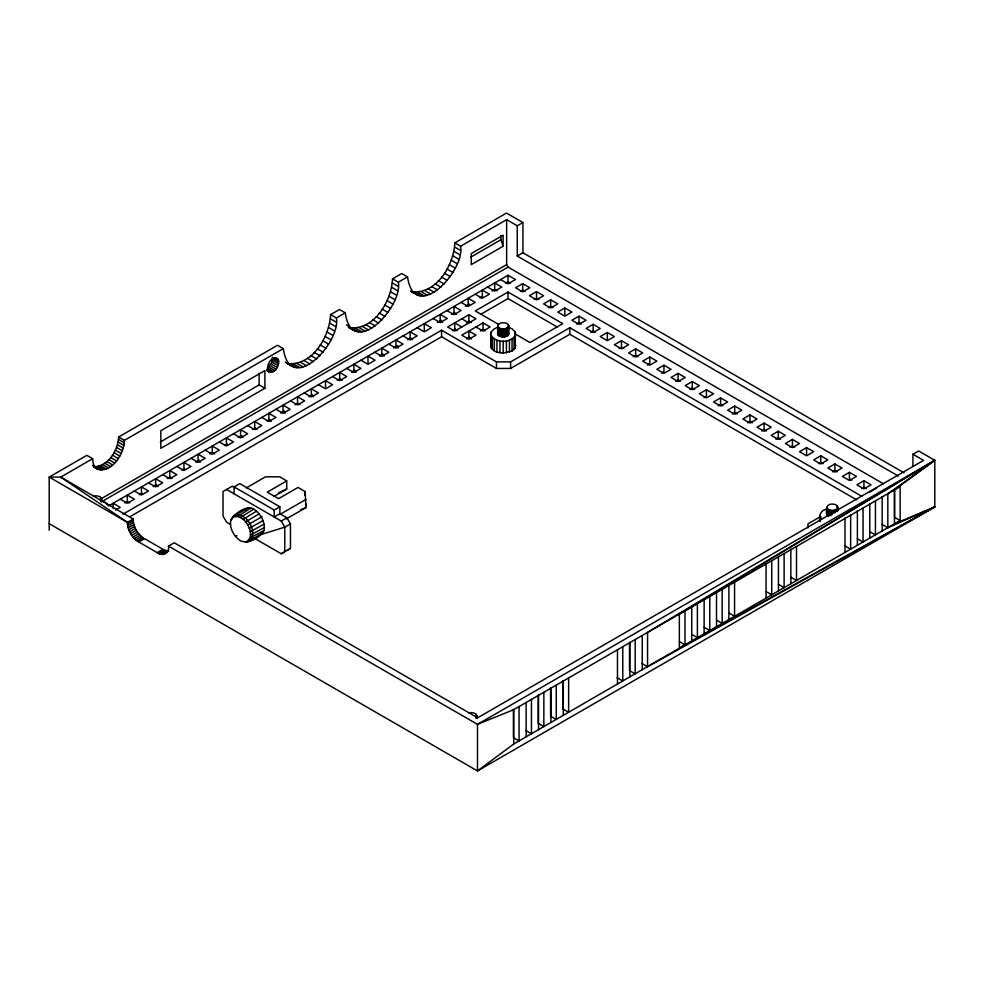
<?xml version="1.0" encoding="UTF-8"?>
<svg xmlns="http://www.w3.org/2000/svg" width="984" height="984" viewBox="0 0 984 984"><rect width="100%" height="100%" fill="white"/><g stroke="black" fill="none" stroke-linecap="round" stroke-linejoin="round"><path stroke-width="1.48" d="M912.931 466.342L912.931 454.239L923.558 460.377L477.658 717.803L174.254 542.787L168.498 546.108C169.838 552.664 162.175 557.092 157.169 552.651L138.756 541.975C131.967 538.002 127.465 530.204 127.428 522.356L60.75 477.105L49.2 477.08L49.2 530.216M162.95 554.423L168.707 551.089L164.426 550.154L144.513 538.642C137.723 534.681 133.221 526.883 133.184 519.023L127.428 522.356L49.2 477.08L86.863 455.334L92.656 458.679L93.136 463.169L94.722 466.674C108.843 465.715 118.006 450.045 118.597 437.019L277.5 345.273L283.294 348.619C290.231 396.441 341.079 342.838 336.38 317.967L345.273 312.838C352.149 360.661 403.071 307.07 398.336 282.199L407.536 276.885C414.473 324.708 465.321 271.104 460.623 246.234L506.637 219.666L517.264 225.803L522.922 222.532L522.922 252.777L903.989 472.787M93.787 467.019C109.409 477.289 124.501 454.51 124.39 440.365L283.294 348.619M349.849 327.82C374.769 329.911 391.447 300.944 392.542 278.853L401.743 273.54L407.536 276.885M287.882 363.6C312.814 365.679 329.468 336.712 330.587 314.622L339.48 309.493L345.273 312.838M412.124 291.867C437.056 293.945 453.71 264.979 454.829 242.888L506.514 213.061L522.922 222.532M273.122 371.657C264.29 375.002 267.451 360.415 273.122 358.582C281.953 355.224 278.804 369.824 273.122 371.657L267.328 367.905L271.928 362.186L272.457 357.229M230.723 520.499C229.37 528.371 233.958 536.489 240.465 540.769C248.891 544.619 259.751 537.559 264.056 530.524C265.495 522.221 260.649 513.66 253.798 509.159C246.221 504.878 234.106 513.537 230.723 520.499L231.978 519.011M245.496 542.11C258.608 536.575 243.085 509.675 231.732 518.273M93.394 496.317C96.198 494.94 103.566 496.576 100.909 500.659M509.454 327.647L512.049 328.804L515.284 332.038L515.284 347.782L512.049 351.017L503.193 353.133L496.932 352.161L494.349 351.017L491.102 347.782L491.102 332.038L494.349 328.804L496.932 327.647M490.684 345.913L491.102 344.031M497.683 325.729L498.421 324.142L501.766 322.666L505.948 322.986L507.965 324.142L508.703 325.729L508.703 333.908L507.965 335.495L503.193 337.082L498.421 335.495L497.683 333.908L497.683 325.729C498.974 330.095 507.412 330.095 508.703 325.729M497.683 333.908L498.421 332.321M515.714 333.908C512.775 343.81 493.611 343.81 490.684 333.908M468.642 713.056C471.385 711.715 478.605 713.314 476.01 717.311M819.856 520.942C818.676 515.899 820.705 510.388 826.117 509.208M826.867 507.289L827.052 516.28C825.982 511.594 825.441 503.414 832.378 504.103C835.687 503.808 839.143 506.329 837.876 510.007M826.867 515.456L827.052 514.632M837.691 510.831L837.876 507.289M247.587 541.471L249.739 541.114C258.263 532.123 246.775 512.209 234.721 515.099L233.331 516.784M827.052 508.113C829.389 511.311 835.354 511.311 837.691 508.113M235.422 516.133L236.923 514.423M237.857 516.379L251.055 507.99M244.61 509.983L246.295 508.421M240.465 517.486L253.798 509.159M243.073 519.392L256.553 511.163M168.498 546.108L477.486 724.347L513.771 709.636L900.139 486.625L900.139 520.548L513.771 743.966L477.486 770.939L49.2 523.673M882.168 524.472L887.826 527.744L934.8 506.92L477.486 770.939L477.486 724.347L934.8 460.327L894.468 489.897L894.468 523.82L934.8 506.92L934.8 460.327L918.601 450.967L912.931 454.239M679.341 613.549L679.341 648.112L934.8 506.92L647.558 666.721L647.558 632.38L934.8 460.327L887.826 493.82L887.826 527.744M245.496 521.951L259.112 513.869M679.341 614.188L934.8 460.327M92.656 458.679L60.75 477.105L133.184 519.023M470.45 257.316L500.979 239.69L500.979 235.41M160.306 441.951L259.099 384.916L264.893 388.262L264.893 370.611L160.822 430.697L160.822 448.347L264.893 388.262M503.107 246.234L471.25 264.622L471.25 253.589L503.107 235.201L503.107 246.234L500.979 239.69M517.264 225.803L517.264 256.049L522.922 252.777M100.208 499.282L506.637 264.622L506.637 219.666M101.635 501.729L508.052 267.082L883.521 483.857M108.425 505.985L508.052 275.249L515.493 279.542L508.052 283.835L500.622 279.542M124.943 502.984L127.305 501.619L129.654 502.984M139.334 494.669L142.004 493.132M153.258 486.637L156.641 484.682M167.292 478.531L169.949 476.994M181.929 470.081L184.586 468.544M195.73 462.111L199.235 460.094M209.875 453.944L212.544 452.406M224.524 445.494L227.181 443.956M238.202 437.585L241.818 435.506M252.359 429.418L255.127 427.819M267.107 420.906L269.776 419.368M280.686 413.071L284.413 410.906M295.065 404.768L297.721 403.231M309.001 396.724L312.358 394.781M337.315 380.365L340.316 378.643M351.472 372.198L354.953 370.181M379.43 356.048L382.911 354.043M393.551 347.906L397.548 345.593M407.757 339.701L410.857 337.906M437.474 322.543L441.472 320.243M451.644 314.363L454.78 312.555M465.432 306.405L469.417 304.105M480.069 297.955L482.726 296.418M492.049 291.043L494.706 289.505L497.068 290.858M505.579 283.22L508.052 281.793L510.536 283.22M115.497 510.069L120.22 507.338L113.148 503.254L113.148 508.482M122.988 514.165L441.582 330.23L496.453 361.903L510.61 361.903L569.81 327.721L861.996 496.416M515.678 334.252L530.007 342.53L562.737 323.638L508.002 292.039L475.284 310.932L498.74 324.474M468.876 314.72L447.646 326.983L454.719 331.079L475.961 318.816L468.876 314.72L468.876 321.264L466.514 322.629M522.713 283.663L515.628 287.746L522.713 291.842L529.798 287.746L522.713 283.663L522.713 290.206L520.351 291.572M129.63 516.883L441.582 336.774L496.453 368.447L510.61 368.447L569.81 334.265L856.683 499.884M452.357 330.796L455.358 329.062M480.524 314.45L508.002 298.582L557.522 327.168M127.453 524.103L133.209 520.782M127.699 525.96L133.455 522.627M536.514 291.633L529.441 295.717L536.514 299.812L543.598 295.717L536.514 291.633L536.514 298.177L534.152 299.542M128.141 527.867L133.898 524.546M475.961 326.983L483.033 331.079L490.118 326.983L483.033 322.9L461.803 335.163L468.876 339.246L475.961 335.163L468.876 331.079L468.876 337.61L471.238 338.976M128.781 529.81L134.537 526.477M129.605 531.729L135.362 528.408M466.514 338.976L469.762 337.106M480.377 330.968L483.033 329.443L485.395 330.796M130.589 533.611L136.345 530.278M131.721 535.394L137.477 532.073M132.975 537.067L138.732 533.746M134.328 538.592L140.085 535.271M550.671 299.812L543.598 303.896L550.671 307.98L557.756 303.896L550.671 299.812L550.671 306.344L548.322 307.709M135.767 539.933L141.524 536.612M137.256 541.065L143.012 537.744M234.069 493.82L234.069 486.871L239.727 483.599L279.874 506.785L279.874 513.734L286.91 517.793L290.452 523.918L290.464 548.445L286.922 550.486M138.756 541.975L144.513 538.642M246.381 487.855L265.495 476.822L279.653 476.809L286.725 480.905L286.725 489.073L273.761 496.563M564.828 307.98L557.756 312.076L564.828 316.159L571.913 312.076L564.828 307.98L564.828 314.523M157.169 552.651L162.926 549.33M158.67 553.475L164.426 550.154M160.158 554.053L165.915 550.732M286.725 480.905L267.267 492.135L278.595 498.679L298.054 487.437L305.138 491.533L306.024 507.572L286.381 518.863M161.597 554.373L167.354 551.052M164.205 554.201L166.505 552.873M578.998 316.159L571.913 320.243L578.998 324.326L586.07 320.243L578.998 316.159L578.998 322.691L576.636 324.056M233.036 516.662L248.497 507.744M593.155 324.326L586.07 328.422L593.155 332.506L600.228 328.422L593.155 324.326L593.155 330.87L590.794 332.235M247.587 525.013L262.125 516.612M234.069 486.871L274.216 510.056L279.874 506.785M262.999 520.597L249.186 528.346M279.874 513.734L274.216 517.006L274.216 510.056M279.825 514.521L306.024 499.405M264.056 524.164L250.194 531.729M264.425 527.547L250.539 534.939M264.056 530.524L250.194 537.756M607.312 332.506L600.228 336.589L607.312 340.685L614.385 336.589L607.312 332.506L607.312 339.049M226.566 489.491L281.252 521.065L286.91 517.793M247.537 541.79L262.999 532.861M290.452 523.918L284.782 527.19L259.112 535.111L261.313 534.423M621.47 340.685L614.385 344.769L621.47 348.853L628.542 344.769L621.47 340.685L621.47 347.217L619.108 348.582M635.627 348.853L628.542 352.936L635.627 357.032L642.7 352.936L635.627 348.853L635.627 355.396L637.989 356.762M253.909 537.977L281.252 553.758L284.782 551.716L284.782 527.19L281.252 521.065M281.252 553.758L290.464 548.445M633.265 356.762L635.627 355.396M649.784 357.032L642.7 361.116L649.784 365.199L656.857 361.116L649.784 357.032L649.784 363.563L647.423 364.929M663.942 365.199L656.857 369.295L663.942 373.379L671.026 369.295L663.942 365.199L663.942 371.743L661.58 373.108M678.099 373.379L671.026 377.462L678.099 381.546L685.184 377.462L678.099 373.379L678.099 379.91L675.737 381.275M692.256 381.546L685.184 385.642L692.256 389.726L699.341 385.642L692.256 381.546L692.256 388.09L689.895 389.455M706.414 389.726L699.341 393.809L706.414 397.905L713.498 393.809L706.414 389.726L706.414 396.269L704.052 397.622M720.571 397.905L713.498 401.989L720.571 406.072L727.656 401.989L720.571 397.905L720.571 404.436L718.209 405.802M734.728 406.072L727.656 410.156L734.728 414.252L741.813 410.156L734.728 406.072L734.728 412.616L737.09 413.981M732.379 413.981L734.728 412.616M749.956 414.916L742.871 418.999L749.956 423.083L757.04 418.999L749.956 414.916L749.956 421.447L747.594 422.812M764.113 423.083L757.04 427.179L764.113 431.263L771.198 427.179L764.113 423.083L764.113 429.627L761.751 430.992M778.27 431.263L771.198 435.346L778.27 439.43L785.355 435.346L778.27 431.263L778.27 437.806L775.909 439.159M792.428 439.43L785.355 443.526L792.428 447.609L799.512 443.526L792.428 439.43L792.428 445.973L794.789 447.339M790.066 447.339L792.428 445.973M806.585 447.609L799.512 451.693L806.585 455.789L813.67 451.693L806.585 447.609L806.585 454.153M820.742 455.789L813.67 459.872L820.742 463.956L827.827 459.872L820.742 455.789L820.742 462.32L823.104 463.685M818.393 463.685L820.742 462.32M834.899 463.956L827.827 468.04L834.899 472.136L841.984 468.04L834.899 463.956L834.899 470.5L832.55 471.865M849.413 472.332L842.341 476.428L849.413 480.512L856.498 476.428L849.413 472.332L849.413 478.876L851.775 480.241M863.927 480.721L856.855 484.804L863.927 488.888L871.012 484.804L863.927 480.721L863.927 487.252L866.289 488.618M861.566 488.618L863.927 487.252M820.717 516.489L807.975 523.845L807.975 527.941M869.598 492.16L876.67 488.076M278.656 493.082L286.725 489.073L278.558 492.996M235.422 536.292L236.923 535.653M300.55 509.786L306.024 507.572L305.581 503.636M249.186 539.982L251.424 539.539M100.393 500.499L104.993 502.135L108.228 505.37M475.543 717.201L477.548 717.68M275.582 357.832L278.029 359.012M273.687 357.832L278.595 360.267M272.642 358.705L278.779 361.841M272.457 360.402L278.595 363.649M271.928 362.186L278.029 365.556M517.264 256.049L898.331 476.059M454.829 242.888L460.623 246.234M454.608 247.021L460.401 250.367M522.713 290.206L525.075 291.572M536.514 298.177L538.875 299.542M550.671 306.344L553.033 307.709M578.998 322.691L581.347 324.056M593.155 330.87L595.505 332.235M621.47 347.217L623.831 348.582M678.099 379.91L680.461 381.275M692.256 388.09L694.618 389.455M720.571 404.436L722.933 405.802M749.956 421.447L752.317 422.812M764.113 429.627L766.474 430.992M778.27 437.806L780.632 439.159M834.899 470.5L837.261 471.865M453.932 251.35L459.725 254.696M452.812 255.791L458.606 259.136M451.275 260.268L457.068 263.614M900.139 520.548L894.554 517.326L894.554 489.294M449.344 264.721L455.137 268.066M487.633 287.045L494.706 291.129L501.791 287.045L494.706 282.962L494.706 289.505M447.056 269.05L452.849 272.396M444.448 273.208L450.242 276.553M475.235 294.204L482.32 298.287L489.392 294.204L482.32 290.108L482.32 296.651M441.558 277.107L447.351 280.44M438.446 280.674L444.239 284.019M869.77 531.631L875.44 534.902L875.44 500.979M435.162 283.859L440.955 287.205M461.078 302.371L468.163 306.467L475.235 302.371L468.163 298.287L468.163 304.831M431.755 286.602L437.548 289.948M428.286 288.865L434.079 292.211M857.384 538.777L863.054 542.049L863.054 508.125M424.817 290.612L430.611 293.958M421.423 291.793L427.204 295.138M468.876 321.264L471.238 322.629M418.126 292.408L423.919 295.741M456.367 314.363L454.005 312.998L454.005 306.467L461.078 310.55L454.005 314.634L446.921 310.55M392.542 278.853L398.336 282.199M461.803 318.816L468.876 322.9M415.014 292.433L420.808 295.766M410.697 291.043L417.917 295.212M410.672 291.399L414.153 293.404M392.333 282.974L398.126 286.319M844.998 545.936L850.656 549.207L850.656 515.284M461.803 326.983L454.719 322.9L454.719 329.443L457.08 330.796M391.657 287.303L397.45 290.649M390.537 291.744L396.331 295.089M442.554 322.334L440.192 320.969L440.192 314.437L447.277 318.521L440.192 322.604L433.12 318.521M389 296.221L394.793 299.567M387.069 300.673L392.862 304.019M384.781 305.015L390.574 308.349M417.191 327.709L424.276 331.805L431.349 327.709L424.276 323.625L424.276 330.169M382.173 309.161L387.967 312.506M379.283 313.06L385.076 316.405M376.171 316.627L381.964 319.972M412.468 339.701L410.107 338.336L410.107 331.805L417.191 335.888L410.107 339.972L403.034 335.888M372.887 319.812L378.668 323.158M369.48 322.567L375.261 325.913M366.011 324.831L371.804 328.176M362.543 326.565L368.336 329.911M398.311 347.881L395.949 346.516L395.949 339.972L403.034 344.068L395.949 348.151L388.877 344.068M359.135 327.746L364.929 331.091M790.841 577.202L796.511 580.474L796.511 546.551M355.851 328.361L361.645 331.706M330.587 314.622L336.38 317.967M346.491 324.781L348.816 326.122M352.739 328.385L358.533 331.731M348.422 326.996L355.642 331.165M348.397 327.352L353.035 330.034M330.366 318.754L336.159 322.1M329.689 323.084L335.483 326.417M384.154 356.048L381.792 354.695L381.792 348.151L388.877 352.235L381.792 356.319L374.719 352.235M778.455 584.348L784.113 587.62L784.113 553.697M328.57 327.524L334.363 330.858M327.032 332.002L332.826 335.347M325.101 336.454L330.895 339.8M766.069 591.507L771.727 594.779L771.727 560.855M360.907 360.206L367.991 364.289L375.076 360.206L367.991 356.122L367.991 362.653M322.813 340.784L328.607 344.129M320.206 344.941L325.999 348.287M317.315 348.828L323.109 352.174M356.196 372.198L353.834 370.833L353.834 364.289L360.907 368.385L353.834 372.469L346.749 368.385M314.203 352.407L319.997 355.753M310.919 355.593L316.713 358.939M307.512 358.336L313.306 361.682M342.038 380.365L339.677 379.012L339.677 372.469L346.749 376.552L339.677 380.648L332.592 376.552M304.044 360.599L309.837 363.945M300.575 362.346L306.368 365.679M297.168 363.526L302.961 366.872M728.898 612.958L734.568 616.23L734.568 582.307M293.884 364.129L299.677 367.475M290.772 364.154L296.565 367.499M285.298 362.112L293.675 366.946M286.43 363.133L291.067 365.802M318.435 384.732L325.519 388.815L332.592 384.732L325.519 380.648L325.519 387.179M716.512 620.117L722.17 623.389L722.17 589.465M271.08 363.945L277.131 367.426M313.712 396.724L311.362 395.359L311.362 388.815L318.435 392.899L311.362 396.995L304.277 392.899M704.126 627.263L709.784 630.535L709.784 596.611M299.911 404.682L297.549 403.329L297.549 396.786L304.634 400.869L297.549 404.965L290.477 400.869M691.74 634.422L697.398 637.694L697.398 603.77M285.397 413.071L283.035 411.706L283.035 405.162L290.12 409.258L283.035 413.341L275.963 409.258M679.341 641.568L685.012 644.84L685.012 610.916M271.24 421.238L268.878 419.873L268.878 413.341L275.963 417.425L268.878 421.509L261.805 417.425M257.082 429.418L254.721 428.052L254.721 421.509L261.805 425.605L254.721 429.688L247.648 425.605M641.9 663.45L647.558 666.721M242.925 437.585L240.563 436.232L240.563 429.688L247.648 433.772L240.563 437.868L233.491 433.772M219.334 441.951L226.406 446.035L233.491 441.951L226.406 437.868L226.406 444.399M617.116 677.755L622.786 681.026L622.786 646.685M214.61 453.944L212.249 452.578L212.249 446.035L219.334 450.118L212.249 454.214L205.176 450.118M200.453 462.111L198.092 460.746L198.092 454.214L205.176 458.298L198.092 462.382L191.007 458.298M234.868 487.744L232.224 486.219L223.024 491.533L223.024 516.059L226.566 522.184L230.465 524.447M176.849 466.478L183.934 470.561L191.007 466.478L183.934 462.382L183.934 468.925M118.597 437.019L124.39 440.365M118.523 439.454L124.316 442.8M118.117 442.05L123.91 445.395M117.44 444.719L123.234 448.064M172.138 478.458L169.777 477.092L169.777 470.561L176.849 474.645L169.777 478.728L162.692 474.645M116.53 447.412L122.311 450.758M115.362 450.082L121.155 453.415M113.996 452.677L119.79 456.022M112.422 455.174L118.215 458.519M110.7 457.511L116.481 460.844M157.981 486.637L155.62 485.272L155.62 478.728L162.692 482.824L155.62 486.908L148.535 482.824M108.83 459.651L114.611 462.997M106.85 461.558L112.643 464.903M104.808 463.206L110.602 466.551M102.73 464.571L108.523 467.917M100.651 465.617L106.444 468.95M98.609 466.318L104.402 469.663M96.641 466.687L102.422 470.032M92.41 465.346L100.552 470.044M93.566 466.674L98.83 469.712M134.377 490.991L141.462 495.087L148.535 490.991L141.462 486.908L141.462 493.451M525.8 730.472L531.458 733.744L531.458 699.415M120.22 499.171L127.305 503.254L134.377 499.171L127.305 495.087L127.305 501.619M269.985 365.544L275.95 369.148M268.706 366.897L274.585 370.587M267.094 369.246L271.658 372.284M266.922 370.132L270.293 372.419M266.898 370.538L269.112 372.05M97.256 469.024L94.722 466.674M819.856 515.456L821.542 519.072M507.965 332.321L508.703 333.908M506.637 264.622L508.052 267.082M515.284 344.031L515.714 345.913M882.168 496.453L882.168 531.016M869.77 503.599L869.77 538.162M857.384 510.757L857.384 545.321M844.998 517.904L844.998 552.467M837.138 505.69L837.138 508.421M837.138 508.876L837.138 511.594M835.133 510.032L835.133 512.762M833.805 510.352L833.805 513.082M832.378 510.462L832.378 514.546M830.951 510.352L830.951 515.801M829.623 510.032L829.623 515.493M828.479 509.527L828.479 516.342M827.606 508.876L827.606 515.69M820.287 517.326L820.287 521.434M790.841 549.17L790.841 583.733M778.455 556.329L778.455 590.892M766.069 563.475L766.069 598.038M728.898 584.939L728.898 619.502M716.512 592.085L716.512 626.648M704.126 599.244L704.126 633.807M691.74 606.39L691.74 640.953M642.257 635.455L642.257 669.784M635.172 639.538L635.172 673.868L629.514 670.596L629.514 642.245M629.858 642.601L629.858 676.931M617.472 649.76L617.472 684.089M569.81 327.721L569.81 334.265M568.629 677.951L568.629 712.293L562.971 709.021L562.971 680.657M563.315 681.026L563.315 715.356M556.243 685.11L556.243 719.439L550.573 716.168L550.573 687.804M550.929 688.173L550.929 722.502M543.857 692.256L543.857 726.598L538.187 723.326L538.187 694.962M538.543 695.331L538.543 729.661M526.157 702.478L526.157 736.807M519.072 706.561L519.072 740.903L513.414 737.631L513.414 709.267M515.284 332.038L515.284 347.782M514.029 337.524L514.029 349.517M513.771 709.636L513.771 743.966M512.049 339.013L512.049 351.017M510.61 361.903L510.61 368.447M509.454 340.169L509.454 352.161M508.507 324.904L508.507 334.732M508.052 275.249L508.052 281.793M508.002 292.039L508.002 298.582M507.965 327.328L507.965 335.495M507.092 327.979L507.092 336.159M506.428 340.882L506.428 352.887M505.948 328.484L505.948 336.663M504.62 328.804L504.62 336.983M503.193 328.914L503.193 337.082M503.193 341.128L503.193 353.133M501.766 328.804L501.766 336.983M500.438 328.484L500.438 336.663M499.958 340.882L499.958 352.887M499.306 327.979L499.306 336.159M498.421 327.328L498.421 335.495M497.879 324.904L497.879 334.732M496.932 340.169L496.932 352.161M496.453 361.903L496.453 368.447M494.349 339.013L494.349 351.017M492.357 337.524L492.357 349.517M491.102 332.038L491.102 347.782M483.033 322.9L483.033 329.443M476.736 715.762L476.736 718.48M476.551 714.95L476.551 717.68M476.01 714.199L476.01 718.283M441.582 330.23L441.582 336.774M305.138 491.533L305.138 495.616M259.099 373.157L259.099 384.916M101.647 499.072L101.647 501.791M101.463 498.248L101.463 500.967M100.909 497.474L100.909 501.569"/></g></svg>
